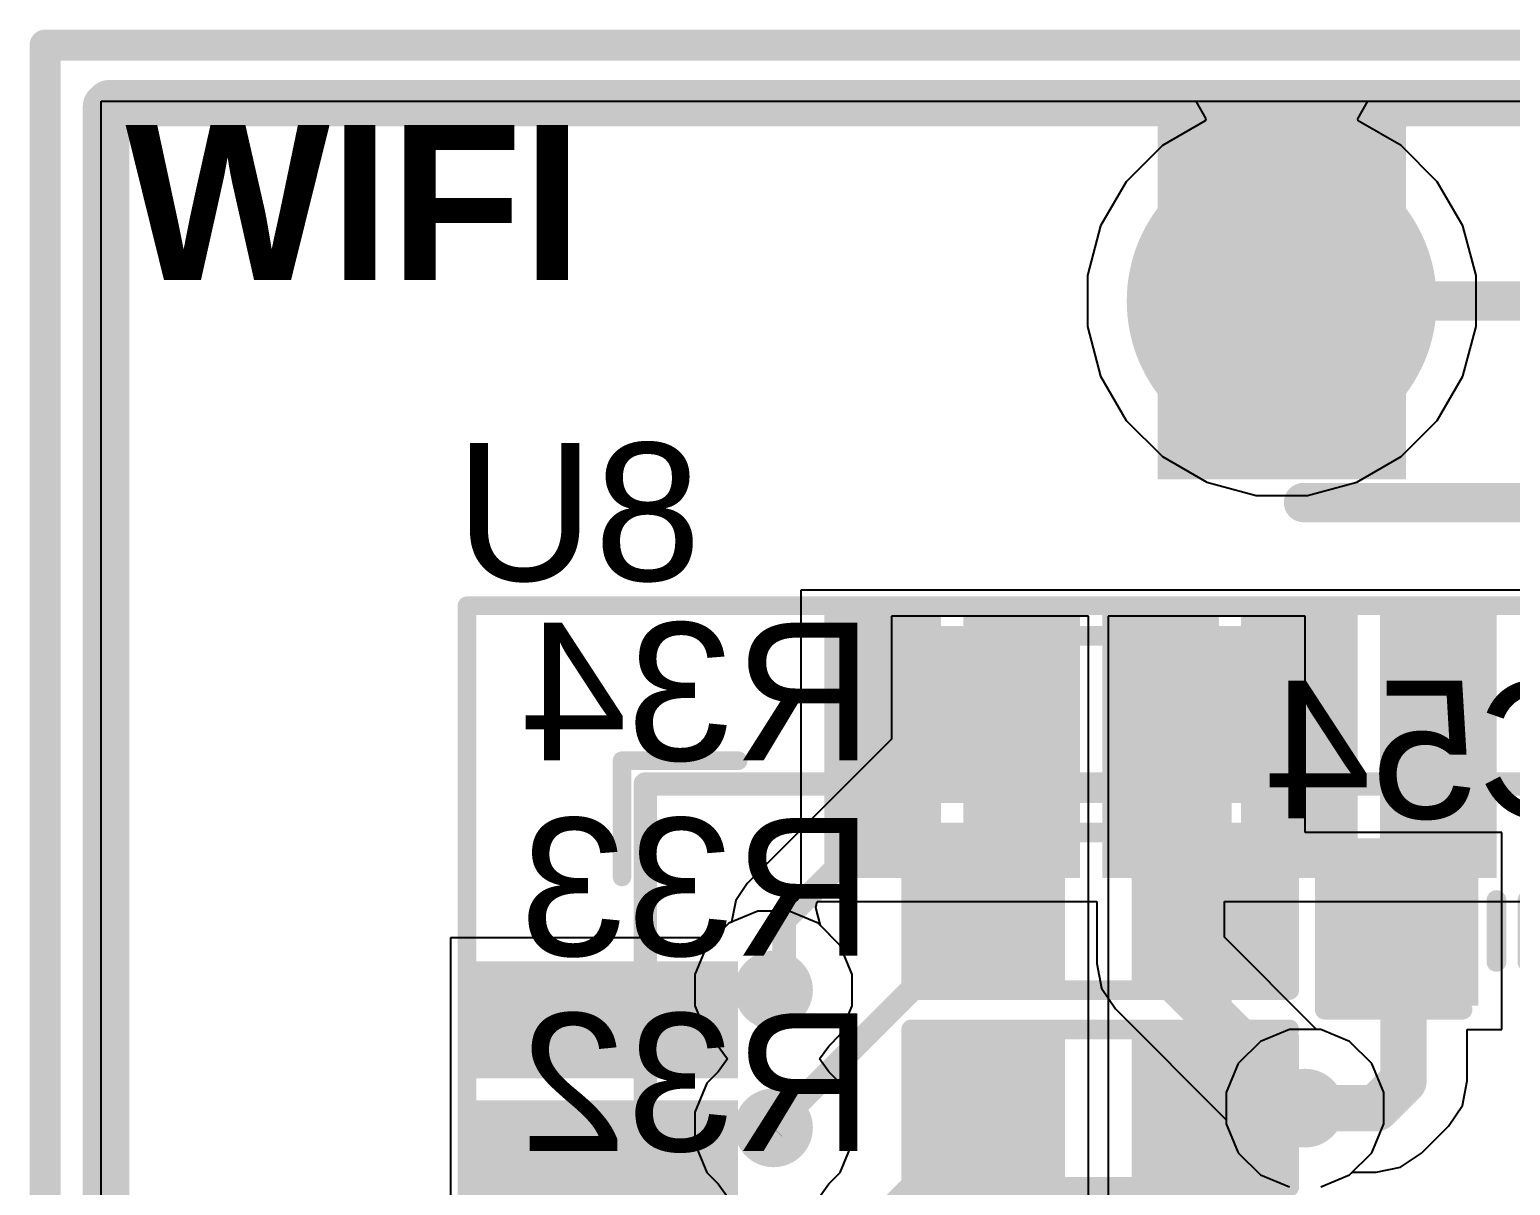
# Model space of a CAD drawing. Header units: inches. Extents: x -1 to 1.07, y -0.9 to 1.08.
# Drawn here: x -0.9989 to -0.6228, y 0.7854 to 1.0789 of the extents above; entities that cross this region are included whole.
import ezdxf

# ---------------------------------------------------------------- set-up
doc = ezdxf.new("R2010")
doc.units = ezdxf.units.IN
doc.header["$MEASUREMENT"] = 0
for name, color, linetype in [('BottomLayer', 5, 'Continuous'), ('BottomOverlay', 54, 'Continuous'), ('BottomPaste', 16, 'Continuous'), ('BottomSolder', 6, 'Continuous'), ('KeepOutLayer', 6, 'Continuous'), ('Mechanical15', 56, 'Continuous'), ('MidLayer1', 16, 'Continuous'), ('MidLayer2', 76, 'Continuous'), ('TopLayer', 1, 'Continuous'), ('TopOverlay', 2, 'Continuous'), ('TopPaste', 8, 'Continuous'), ('TopSolder', 216, 'Continuous'), ('ViaHoleLayer', 16, 'Continuous')]:
    doc.layers.add(name, color=color, linetype=linetype)
doc.styles.add('Arial', font='', dxfattribs={"height": 0.2})
doc.styles.add('Arial_Bold', font='', dxfattribs={"height": 0.2})
doc.styles.get('Arial').set_extended_font_data('Arial')
doc.styles.get('Arial_Bold').set_extended_font_data('Arial', bold=True)

# ---------------------------------------------------------------- blocks, each defined once
blk = doc.blocks.new('MOD_RTL8723BS_MODULE_25')
at = {"layer": 'TopLayer'}
for points in [[(0.2407, -0.18185), (0.18164, -0.18185), (0.18164, -0.16019), (0.2407, -0.16019)], [(0.2407, -0.21713), (0.18164, -0.21713), (0.18164, -0.19547), (0.2407, -0.19547)], [(-0.01105, -0.3054), (-0.01105, -0.24634), (0.0106, -0.24634), (0.0106, -0.3054)], [(0.02423, -0.3054), (0.02423, -0.24634), (0.04588, -0.24634), (0.04588, -0.3054)], [(0.05951, -0.3054), (0.05951, -0.24634), (0.08116, -0.24634), (0.08116, -0.3054)], [(0.09479, -0.3054), (0.09479, -0.24634), (0.11644, -0.24634), (0.11644, -0.3054)], [(0.13007, -0.3054), (0.13007, -0.24634), (0.15172, -0.24634), (0.15172, -0.3054)]]:
    blk.add_hatch(color=1, dxfattribs=at).paths.add_polyline_path(points)
at = {"layer": 'TopPaste'}
for points in [[(0.2407, -0.18185), (0.18164, -0.18185), (0.18164, -0.16019), (0.2407, -0.16019)], [(0.2407, -0.21713), (0.18164, -0.21713), (0.18164, -0.19547), (0.2407, -0.19547)], [(-0.01105, -0.3054), (-0.01105, -0.24634), (0.0106, -0.24634), (0.0106, -0.3054)], [(0.02423, -0.3054), (0.02423, -0.24634), (0.04588, -0.24634), (0.04588, -0.3054)], [(0.05951, -0.3054), (0.05951, -0.24634), (0.08116, -0.24634), (0.08116, -0.3054)], [(0.09479, -0.3054), (0.09479, -0.24634), (0.11644, -0.24634), (0.11644, -0.3054)], [(0.13007, -0.3054), (0.13007, -0.24634), (0.15172, -0.24634), (0.15172, -0.3054)]]:
    blk.add_hatch(color=8, dxfattribs=at).paths.add_polyline_path(points)
at = {"layer": 'TopSolder'}
for points in [[(0.2447, -0.18585), (0.17764, -0.18585), (0.17764, -0.15619), (0.2447, -0.15619)], [(0.2447, -0.22113), (0.17764, -0.22113), (0.17764, -0.19147), (0.2447, -0.19147)], [(-0.01505, -0.3094), (-0.01505, -0.24234), (0.0146, -0.24234), (0.0146, -0.3094)], [(0.02023, -0.3094), (0.02023, -0.24234), (0.04988, -0.24234), (0.04988, -0.3094)], [(0.05551, -0.3094), (0.05551, -0.24234), (0.08516, -0.24234), (0.08516, -0.3094)], [(0.09079, -0.3094), (0.09079, -0.24234), (0.12044, -0.24234), (0.12044, -0.3094)], [(0.12607, -0.3094), (0.12607, -0.24234), (0.15572, -0.24234), (0.15572, -0.3094)]]:
    blk.add_hatch(color=216, dxfattribs=at).paths.add_polyline_path(points)
at = {"layer": 'Mechanical15'}
for points in [[(0.20122, 0.20622, 0.00591, 0.00591, 0), (0.20122, -0.26622, 0.00591, 0.00591, 0)], [(0.20122, -0.26622, 0.00591, 0.00591, 0), (-0.23185, -0.26622, 0.00591, 0.00591, 0)]]:
    blk.add_lwpolyline(points, format="xyseb", dxfattribs=at)
blk.add_lwpolyline([(0.19974, -0.26622, 0.00296, 0.00296, 1), (0.2027, -0.26622, 0.00296, 0.00296, 1)], format="xyseb", close=True, dxfattribs=at)
blk.add_lwpolyline([(0.19974, -0.26622, 0.00296, 0.00296, 1), (0.2027, -0.26622, 0.00296, 0.00296, 1)], format="xyseb", close=True, dxfattribs=at)
at = {"layer": 'TopOverlay'}
for points in [[(0.24649, 0.2515, 0.00472, 0.00472, 0), (0.24649, -0.31149, 0.00472, 0.00472, 0)], [(0.20712, -0.27212, 0.00472, 0.00472, 0), (0.20712, -0.24259, 0.00472, 0.00472, 0)], [(0.20712, -0.27212, 0.00472, 0.00472, 0), (0.1776, -0.27212, 0.00472, 0.00472, 0)], [(0.24649, -0.31149, 0.00472, 0.00472, 0), (-0.3165, -0.31149, 0.00472, 0.00472, 0)]]:
    blk.add_lwpolyline(points, format="xyseb", dxfattribs=at)
for points in [[(0.20594, -0.24259, 0.00236, 0.00236, 1), (0.2083, -0.24259, 0.00236, 0.00236, 1)], [(0.17642, -0.27212, 0.00236, 0.00236, 1), (0.17878, -0.27212, 0.00236, 0.00236, 1)], [(0.20594, -0.27212, 0.00236, 0.00236, 1), (0.2083, -0.27212, 0.00236, 0.00236, 1)], [(0.20594, -0.27212, 0.00236, 0.00236, 1), (0.2083, -0.27212, 0.00236, 0.00236, 1)], [(0.24531, -0.31149, 0.00236, 0.00236, 1), (0.24767, -0.31149, 0.00236, 0.00236, 1)], [(0.24531, -0.31149, 0.00236, 0.00236, 1), (0.24767, -0.31149, 0.00236, 0.00236, 1)]]:
    blk.add_lwpolyline(points, format="xyseb", close=True, dxfattribs=at)
blk = doc.blocks.new('R0603_S_B_32')
at = {"layer": 'BottomLayer'}
for points in [[(-0.015, 0.015), (0.015, 0.015), (0.015, -0.015), (-0.015, -0.015)], [(0.04, 0.015), (0.07, 0.015), (0.07, -0.015), (0.04, -0.015)]]:
    blk.add_hatch(color=5, dxfattribs=at).paths.add_polyline_path(points)
at = {"layer": 'BottomPaste'}
for points in [[(-0.015, 0.015), (0.015, 0.015), (0.015, -0.015), (-0.015, -0.015)], [(0.04, 0.015), (0.07, 0.015), (0.07, -0.015), (0.04, -0.015)]]:
    blk.add_hatch(color=16, dxfattribs=at).paths.add_polyline_path(points)
at = {"layer": 'BottomSolder'}
for points in [[(-0.019, 0.019), (0.019, 0.019), (0.019, -0.019), (-0.019, -0.019)], [(0.036, 0.019), (0.074, 0.019), (0.074, -0.019), (0.036, -0.019)]]:
    blk.add_hatch(color=6, dxfattribs=at).paths.add_polyline_path(points)
at = {"layer": 'BottomOverlay'}
for points in [[(0.075, 0.02, 0.005, 0.005, 0), (-0.021, 0.02, 0.005, 0.005, 0)], [(-0.021, 0.02, 0.005, 0.005, 0), (-0.021, 0.009, 0.005, 0.005, 0)], [(0.075, 0.02, 0.005, 0.005, 0), (0.075, 0.01, 0.005, 0.005, 0)], [(-0.021, 0.009, 0.005, 0.005, 0), (-0.021, -0.018, 0.005, 0.005, 0)], [(0.075, 0.01, 0.005, 0.005, 0), (0.075, -0.02, 0.005, 0.005, 0)], [(0.075, -0.02, 0.005, 0.005, 0), (-0.021, -0.02, 0.005, 0.005, 0)]]:
    blk.add_lwpolyline(points, format="xyseb", dxfattribs=at)
for points in [[(-0.02225, 0.02, 0.0025, 0.0025, 1), (-0.01975, 0.02, 0.0025, 0.0025, 1)], [(-0.02225, 0.02, 0.0025, 0.0025, 1), (-0.01975, 0.02, 0.0025, 0.0025, 1)], [(0.07375, 0.02, 0.0025, 0.0025, 1), (0.07625, 0.02, 0.0025, 0.0025, 1)], [(0.07375, 0.02, 0.0025, 0.0025, 1), (0.07625, 0.02, 0.0025, 0.0025, 1)], [(-0.02225, 0.009, 0.0025, 0.0025, 1), (-0.01975, 0.009, 0.0025, 0.0025, 1)], [(-0.02225, 0.009, 0.0025, 0.0025, 1), (-0.01975, 0.009, 0.0025, 0.0025, 1)], [(0.07375, 0.01, 0.0025, 0.0025, 1), (0.07625, 0.01, 0.0025, 0.0025, 1)], [(0.07375, 0.01, 0.0025, 0.0025, 1), (0.07625, 0.01, 0.0025, 0.0025, 1)], [(-0.02225, -0.018, 0.0025, 0.0025, 1), (-0.01975, -0.018, 0.0025, 0.0025, 1)], [(-0.02225, -0.02, 0.0025, 0.0025, 1), (-0.01975, -0.02, 0.0025, 0.0025, 1)], [(0.07375, -0.02, 0.0025, 0.0025, 1), (0.07625, -0.02, 0.0025, 0.0025, 1)], [(0.07375, -0.02, 0.0025, 0.0025, 1), (0.07625, -0.02, 0.0025, 0.0025, 1)]]:
    blk.add_lwpolyline(points, format="xyseb", close=True, dxfattribs=at)
blk = doc.blocks.new('R0603_S_B_33')
at = {"layer": 'BottomLayer'}
for points in [[(-0.015, 0.015), (0.015, 0.015), (0.015, -0.015), (-0.015, -0.015)], [(0.04, 0.015), (0.07, 0.015), (0.07, -0.015), (0.04, -0.015)]]:
    blk.add_hatch(color=5, dxfattribs=at).paths.add_polyline_path(points)
at = {"layer": 'BottomPaste'}
for points in [[(-0.015, 0.015), (0.015, 0.015), (0.015, -0.015), (-0.015, -0.015)], [(0.04, 0.015), (0.07, 0.015), (0.07, -0.015), (0.04, -0.015)]]:
    blk.add_hatch(color=16, dxfattribs=at).paths.add_polyline_path(points)
at = {"layer": 'BottomSolder'}
for points in [[(-0.019, 0.019), (0.019, 0.019), (0.019, -0.019), (-0.019, -0.019)], [(0.036, 0.019), (0.074, 0.019), (0.074, -0.019), (0.036, -0.019)]]:
    blk.add_hatch(color=6, dxfattribs=at).paths.add_polyline_path(points)
at = {"layer": 'BottomOverlay'}
for points in [[(0.075, 0.02, 0.005, 0.005, 0), (-0.021, 0.02, 0.005, 0.005, 0)], [(-0.021, 0.02, 0.005, 0.005, 0), (-0.021, 0.009, 0.005, 0.005, 0)], [(0.075, 0.02, 0.005, 0.005, 0), (0.075, 0.01, 0.005, 0.005, 0)], [(-0.021, 0.009, 0.005, 0.005, 0), (-0.021, -0.018, 0.005, 0.005, 0)], [(0.075, 0.01, 0.005, 0.005, 0), (0.075, -0.02, 0.005, 0.005, 0)], [(0.075, -0.02, 0.005, 0.005, 0), (-0.021, -0.02, 0.005, 0.005, 0)]]:
    blk.add_lwpolyline(points, format="xyseb", dxfattribs=at)
for points in [[(-0.02225, 0.02, 0.0025, 0.0025, 1), (-0.01975, 0.02, 0.0025, 0.0025, 1)], [(-0.02225, 0.02, 0.0025, 0.0025, 1), (-0.01975, 0.02, 0.0025, 0.0025, 1)], [(0.07375, 0.02, 0.0025, 0.0025, 1), (0.07625, 0.02, 0.0025, 0.0025, 1)], [(0.07375, 0.02, 0.0025, 0.0025, 1), (0.07625, 0.02, 0.0025, 0.0025, 1)], [(-0.02225, 0.009, 0.0025, 0.0025, 1), (-0.01975, 0.009, 0.0025, 0.0025, 1)], [(-0.02225, 0.009, 0.0025, 0.0025, 1), (-0.01975, 0.009, 0.0025, 0.0025, 1)], [(0.07375, 0.01, 0.0025, 0.0025, 1), (0.07625, 0.01, 0.0025, 0.0025, 1)], [(0.07375, 0.01, 0.0025, 0.0025, 1), (0.07625, 0.01, 0.0025, 0.0025, 1)], [(-0.02225, -0.018, 0.0025, 0.0025, 1), (-0.01975, -0.018, 0.0025, 0.0025, 1)], [(-0.02225, -0.02, 0.0025, 0.0025, 1), (-0.01975, -0.02, 0.0025, 0.0025, 1)], [(0.07375, -0.02, 0.0025, 0.0025, 1), (0.07625, -0.02, 0.0025, 0.0025, 1)], [(0.07375, -0.02, 0.0025, 0.0025, 1), (0.07625, -0.02, 0.0025, 0.0025, 1)]]:
    blk.add_lwpolyline(points, format="xyseb", close=True, dxfattribs=at)
blk = doc.blocks.new('R0603_S_B_34')
at = {"layer": 'BottomLayer'}
for points in [[(-0.015, 0.015), (0.015, 0.015), (0.015, -0.015), (-0.015, -0.015)], [(0.04, 0.015), (0.07, 0.015), (0.07, -0.015), (0.04, -0.015)]]:
    blk.add_hatch(color=5, dxfattribs=at).paths.add_polyline_path(points)
at = {"layer": 'BottomPaste'}
for points in [[(-0.015, 0.015), (0.015, 0.015), (0.015, -0.015), (-0.015, -0.015)], [(0.04, 0.015), (0.07, 0.015), (0.07, -0.015), (0.04, -0.015)]]:
    blk.add_hatch(color=16, dxfattribs=at).paths.add_polyline_path(points)
at = {"layer": 'BottomSolder'}
for points in [[(-0.019, 0.019), (0.019, 0.019), (0.019, -0.019), (-0.019, -0.019)], [(0.036, 0.019), (0.074, 0.019), (0.074, -0.019), (0.036, -0.019)]]:
    blk.add_hatch(color=6, dxfattribs=at).paths.add_polyline_path(points)
at = {"layer": 'BottomOverlay'}
for points in [[(-0.021, 0.009, 0.005, 0.005, 0), (-0.021, 0.02, 0.005, 0.005, 0)], [(0.075, 0.02, 0.005, 0.005, 0), (-0.021, 0.02, 0.005, 0.005, 0)], [(0.075, 0.02, 0.005, 0.005, 0), (0.075, 0.01, 0.005, 0.005, 0)], [(-0.021, 0.009, 0.005, 0.005, 0), (-0.021, -0.018, 0.005, 0.005, 0)], [(0.075, 0.01, 0.005, 0.005, 0), (0.075, -0.02, 0.005, 0.005, 0)], [(0.075, -0.02, 0.005, 0.005, 0), (-0.021, -0.02, 0.005, 0.005, 0)]]:
    blk.add_lwpolyline(points, format="xyseb", dxfattribs=at)
for points in [[(-0.02225, 0.02, 0.0025, 0.0025, 1), (-0.01975, 0.02, 0.0025, 0.0025, 1)], [(-0.02225, 0.02, 0.0025, 0.0025, 1), (-0.01975, 0.02, 0.0025, 0.0025, 1)], [(0.07375, 0.02, 0.0025, 0.0025, 1), (0.07625, 0.02, 0.0025, 0.0025, 1)], [(0.07375, 0.02, 0.0025, 0.0025, 1), (0.07625, 0.02, 0.0025, 0.0025, 1)], [(-0.02225, 0.009, 0.0025, 0.0025, 1), (-0.01975, 0.009, 0.0025, 0.0025, 1)], [(-0.02225, 0.009, 0.0025, 0.0025, 1), (-0.01975, 0.009, 0.0025, 0.0025, 1)], [(0.07375, 0.01, 0.0025, 0.0025, 1), (0.07625, 0.01, 0.0025, 0.0025, 1)], [(0.07375, 0.01, 0.0025, 0.0025, 1), (0.07625, 0.01, 0.0025, 0.0025, 1)], [(-0.02225, -0.018, 0.0025, 0.0025, 1), (-0.01975, -0.018, 0.0025, 0.0025, 1)], [(-0.02225, -0.02, 0.0025, 0.0025, 1), (-0.01975, -0.02, 0.0025, 0.0025, 1)], [(0.07375, -0.02, 0.0025, 0.0025, 1), (0.07625, -0.02, 0.0025, 0.0025, 1)], [(0.07375, -0.02, 0.0025, 0.0025, 1), (0.07625, -0.02, 0.0025, 0.0025, 1)]]:
    blk.add_lwpolyline(points, format="xyseb", close=True, dxfattribs=at)
blk = doc.blocks.new('ANT2051_71')
at = {"layer": 'TopLayer'}
for points in [[(-0.13543, 0.04331), (-0.07638, 0.04331), (-0.07638, -0.04331), (-0.13543, -0.04331)], [(0.07638, 0.04331), (0.13543, 0.04331), (0.13543, -0.04331), (0.07638, -0.04331)]]:
    blk.add_hatch(color=1, dxfattribs=at).paths.add_polyline_path(points)
at = {"layer": 'TopPaste'}
for points in [[(-0.13543, 0.04331), (-0.07638, 0.04331), (-0.07638, -0.04331), (-0.13543, -0.04331)], [(0.07638, 0.04331), (0.13543, 0.04331), (0.13543, -0.04331), (0.07638, -0.04331)]]:
    blk.add_hatch(color=8, dxfattribs=at).paths.add_polyline_path(points)
at = {"layer": 'TopSolder'}
for points in [[(-0.13743, 0.04531), (-0.07438, 0.04531), (-0.07438, -0.04531), (-0.13743, -0.04531)], [(0.07438, 0.04531), (0.13743, 0.04531), (0.13743, -0.04531), (0.07438, -0.04531)]]:
    blk.add_hatch(color=216, dxfattribs=at).paths.add_polyline_path(points)
at = {"layer": 'Mechanical15'}
for points in [[(-0.04819, 0, 0.02362, 0.02362, 1), (-0.07181, 0, 0.02362, 0.02362, 1)], [(-0.07772, 0, 0.01181, 0.01181, 1), (-0.0659, 0, 0.01181, 0.01181, 1)], [(-0.0541, 0, 0.01181, 0.01181, 1), (-0.04228, 0, 0.01181, 0.01181, 1)]]:
    blk.add_lwpolyline(points, format="xyseb", close=True, dxfattribs=at)
at = {"layer": 'TopOverlay'}
for points in [[(0.10038, 0.05118, 0.01, 0.01, 0), (-0.1004, 0.05118, 0.01, 0.01, 0)], [(-0.03001, 0.03, 0.01, 0.01, 0), (-0.03001, -0.03, 0.01, 0.01, 0)], [(-0.00001, 0, 0.01, 0.01, 0), (-0.03001, 0.03, 0.01, 0.01, 0)], [(0.06999, 0, 0.01, 0.01, 0), (-0.03001, 0, 0.01, 0.01, 0)], [(-0.00001, 0, 0.01, 0.01, 0), (-0.03001, -0.03, 0.01, 0.01, 0)], [(0.09998, -0.05118, 0.01, 0.01, 0), (-0.1008, -0.05118, 0.01, 0.01, 0)]]:
    blk.add_lwpolyline(points, format="xyseb", dxfattribs=at)
for points in [[(-0.1029, 0.05118, 0.005, 0.005, 1), (-0.0979, 0.05118, 0.005, 0.005, 1)], [(0.09788, 0.05118, 0.005, 0.005, 1), (0.10288, 0.05118, 0.005, 0.005, 1)], [(-0.03251, 0.03, 0.005, 0.005, 1), (-0.02751, 0.03, 0.005, 0.005, 1)], [(-0.03251, 0.03, 0.005, 0.005, 1), (-0.02751, 0.03, 0.005, 0.005, 1)], [(-0.05001, 0, 0.01, 0.01, 1), (-0.07001, 0, 0.01, 0.01, 1)], [(-0.07251, 0, 0.005, 0.005, 1), (-0.06751, 0, 0.005, 0.005, 1)], [(-0.05251, 0, 0.005, 0.005, 1), (-0.04751, 0, 0.005, 0.005, 1)], [(-0.03251, 0, 0.005, 0.005, 1), (-0.02751, 0, 0.005, 0.005, 1)], [(-0.00251, 0, 0.005, 0.005, 1), (0.00249, 0, 0.005, 0.005, 1)], [(-0.00251, 0, 0.005, 0.005, 1), (0.00249, 0, 0.005, 0.005, 1)], [(0.06749, 0, 0.005, 0.005, 1), (0.07249, 0, 0.005, 0.005, 1)], [(-0.03251, -0.03, 0.005, 0.005, 1), (-0.02751, -0.03, 0.005, 0.005, 1)], [(-0.03251, -0.03, 0.005, 0.005, 1), (-0.02751, -0.03, 0.005, 0.005, 1)], [(-0.1033, -0.05118, 0.005, 0.005, 1), (-0.0983, -0.05118, 0.005, 0.005, 1)], [(0.09748, -0.05118, 0.005, 0.005, 1), (0.10248, -0.05118, 0.005, 0.005, 1)]]:
    blk.add_lwpolyline(points, format="xyseb", close=True, dxfattribs=at)
blk = doc.blocks.new('C0603_S_B_75')
at = {"layer": 'BottomLayer'}
for points in [[(-0.015, 0.015), (0.015, 0.015), (0.015, -0.015), (-0.015, -0.015)], [(0.04, 0.015), (0.07, 0.015), (0.07, -0.015), (0.04, -0.015)]]:
    blk.add_hatch(color=5, dxfattribs=at).paths.add_polyline_path(points)
at = {"layer": 'BottomPaste'}
for points in [[(-0.015, 0.015), (0.015, 0.015), (0.015, -0.015), (-0.015, -0.015)], [(0.04, 0.015), (0.07, 0.015), (0.07, -0.015), (0.04, -0.015)]]:
    blk.add_hatch(color=16, dxfattribs=at).paths.add_polyline_path(points)
at = {"layer": 'BottomSolder'}
for points in [[(-0.019, 0.019), (0.019, 0.019), (0.019, -0.019), (-0.019, -0.019)], [(0.036, 0.019), (0.074, 0.019), (0.074, -0.019), (0.036, -0.019)]]:
    blk.add_hatch(color=6, dxfattribs=at).paths.add_polyline_path(points)
at = {"layer": 'BottomOverlay'}
for points in [[(-0.02, 0.021, 0.005, 0.005, 0), (0.014, 0.021, 0.005, 0.005, 0)], [(-0.02, 0.01, 0.005, 0.005, 0), (-0.02, 0.021, 0.005, 0.005, 0)], [(0.041, 0.021, 0.005, 0.005, 0), (0.076, 0.021, 0.005, 0.005, 0)], [(0.076, 0.011, 0.005, 0.005, 0), (0.076, 0.021, 0.005, 0.005, 0)], [(-0.02, -0.02, 0.005, 0.005, 0), (-0.02, 0.01, 0.005, 0.005, 0)], [(0.076, 0.011, 0.005, 0.005, 0), (0.076, -0.02, 0.005, 0.005, 0)], [(0.02362, -0.00787, 0.005, 0.005, 0), (0.02362, 0.00787, 0.005, 0.005, 0)], [(0.0315, 0.00787, 0.005, 0.005, 0), (0.0315, -0.00787, 0.005, 0.005, 0)], [(-0.02, -0.02, 0.005, 0.005, 0), (0.015, -0.02, 0.005, 0.005, 0)], [(0.04, -0.02, 0.005, 0.005, 0), (0.076, -0.02, 0.005, 0.005, 0)]]:
    blk.add_lwpolyline(points, format="xyseb", dxfattribs=at)
for points in [[(-0.02125, 0.021, 0.0025, 0.0025, 1), (-0.01875, 0.021, 0.0025, 0.0025, 1)], [(-0.02125, 0.021, 0.0025, 0.0025, 1), (-0.01875, 0.021, 0.0025, 0.0025, 1)], [(0.01275, 0.021, 0.0025, 0.0025, 1), (0.01525, 0.021, 0.0025, 0.0025, 1)], [(0.03975, 0.021, 0.0025, 0.0025, 1), (0.04225, 0.021, 0.0025, 0.0025, 1)], [(0.07475, 0.021, 0.0025, 0.0025, 1), (0.07725, 0.021, 0.0025, 0.0025, 1)], [(0.07475, 0.021, 0.0025, 0.0025, 1), (0.07725, 0.021, 0.0025, 0.0025, 1)], [(-0.02125, 0.01, 0.0025, 0.0025, 1), (-0.01875, 0.01, 0.0025, 0.0025, 1)], [(-0.02125, 0.01, 0.0025, 0.0025, 1), (-0.01875, 0.01, 0.0025, 0.0025, 1)], [(0.07475, 0.011, 0.0025, 0.0025, 1), (0.07725, 0.011, 0.0025, 0.0025, 1)], [(0.07475, 0.011, 0.0025, 0.0025, 1), (0.07725, 0.011, 0.0025, 0.0025, 1)], [(0.02237, 0.00787, 0.0025, 0.0025, 1), (0.02487, 0.00787, 0.0025, 0.0025, 1)], [(0.03025, 0.00787, 0.0025, 0.0025, 1), (0.03275, 0.00787, 0.0025, 0.0025, 1)], [(0.02237, -0.00787, 0.0025, 0.0025, 1), (0.02487, -0.00787, 0.0025, 0.0025, 1)], [(0.03025, -0.00787, 0.0025, 0.0025, 1), (0.03275, -0.00787, 0.0025, 0.0025, 1)], [(-0.02125, -0.02, 0.0025, 0.0025, 1), (-0.01875, -0.02, 0.0025, 0.0025, 1)], [(-0.02125, -0.02, 0.0025, 0.0025, 1), (-0.01875, -0.02, 0.0025, 0.0025, 1)], [(0.01375, -0.02, 0.0025, 0.0025, 1), (0.01625, -0.02, 0.0025, 0.0025, 1)], [(0.03875, -0.02, 0.0025, 0.0025, 1), (0.04125, -0.02, 0.0025, 0.0025, 1)], [(0.07475, -0.02, 0.0025, 0.0025, 1), (0.07725, -0.02, 0.0025, 0.0025, 1)], [(0.07475, -0.02, 0.0025, 0.0025, 1), (0.07725, -0.02, 0.0025, 0.0025, 1)]]:
    blk.add_lwpolyline(points, format="xyseb", close=True, dxfattribs=at)

msp = doc.modelspace()

# ---------------------------------------------------------------- hatches: boundary and pattern name
at = {"layer": 'BottomLayer'}
h = msp.add_hatch(color=5, dxfattribs=at)
edge = h.paths.add_edge_path()
edge.add_arc((-0.68091, 1.01), 0.03937, 0, 360)
h = msp.add_hatch(color=5, dxfattribs=at)
edge = h.paths.add_edge_path()
edge.add_arc((-0.81, 0.835), 0.01, 0, 360)
h = msp.add_hatch(color=5, dxfattribs=at)
edge = h.paths.add_edge_path()
edge.add_arc((-0.675, 0.805), 0.01, 0, 360)
h = msp.add_hatch(color=5, dxfattribs=at)
edge = h.paths.add_edge_path()
edge.add_arc((-0.81, 0.8), 0.01, 0, 360)
at = {"layer": 'MidLayer1'}
h = msp.add_hatch(color=16, dxfattribs=at)
edge = h.paths.add_edge_path()
edge.add_arc((-0.68091, 1.01), 0.03937, 0, 360)
h = msp.add_hatch(color=16, dxfattribs=at)
edge = h.paths.add_edge_path()
edge.add_arc((-0.81, 0.835), 0.01, 0, 360)
h = msp.add_hatch(color=16, dxfattribs=at)
edge = h.paths.add_edge_path()
edge.add_arc((-0.675, 0.805), 0.01, 0, 360)
h = msp.add_hatch(color=16, dxfattribs=at)
edge = h.paths.add_edge_path()
edge.add_arc((-0.81, 0.8), 0.01, 0, 360)
at = {"layer": 'MidLayer2'}
h = msp.add_hatch(color=76, dxfattribs=at)
edge = h.paths.add_edge_path()
edge.add_arc((-0.68091, 1.01), 0.03937, 0, 360)
h = msp.add_hatch(color=76, dxfattribs=at)
edge = h.paths.add_edge_path()
edge.add_arc((-0.81, 0.835), 0.01, 0, 360)
h = msp.add_hatch(color=76, dxfattribs=at)
edge = h.paths.add_edge_path()
edge.add_arc((-0.675, 0.805), 0.01, 0, 360)
h = msp.add_hatch(color=76, dxfattribs=at)
edge = h.paths.add_edge_path()
edge.add_arc((-0.81, 0.8), 0.01, 0, 360)
at = {"layer": 'TopLayer'}
h = msp.add_hatch(color=1, dxfattribs=at)
edge = h.paths.add_edge_path()
edge.add_arc((-0.68091, 1.01), 0.03937, 0, 360)
h = msp.add_hatch(color=1, dxfattribs=at)
edge = h.paths.add_edge_path()
edge.add_arc((-0.81, 0.835), 0.01, 0, 360)
h = msp.add_hatch(color=1, dxfattribs=at)
edge = h.paths.add_edge_path()
edge.add_arc((-0.675, 0.805), 0.01, 0, 360)
h = msp.add_hatch(color=1, dxfattribs=at)
edge = h.paths.add_edge_path()
edge.add_arc((-0.81, 0.8), 0.01, 0, 360)
at = {"layer": 'ViaHoleLayer'}
h = msp.add_hatch(color=16, dxfattribs=at)
edge = h.paths.add_edge_path()
edge.add_arc((-0.68091, 1.01), 0.01969, 0, 360)
h = msp.add_hatch(color=16, dxfattribs=at)
edge = h.paths.add_edge_path()
edge.add_arc((-0.81, 0.835), 0.005, 0, 360)
h = msp.add_hatch(color=16, dxfattribs=at)
edge = h.paths.add_edge_path()
edge.add_arc((-0.675, 0.805), 0.005, 0, 360)
h = msp.add_hatch(color=16, dxfattribs=at)
edge = h.paths.add_edge_path()
edge.add_arc((-0.81, 0.8), 0.005, 0, 360)

# ---------------------------------------------------------------- linework, layer by layer
at = {"layer": 'BottomLayer'}
for p, q in [((-0.98079, -0.88079), (-0.98079, 1.06079)), ((-0.98079, 1.06079), (-0.57286, 1.06079)), ((-0.73, 0.93), (-0.78, 0.93)), ((-0.78, 0.93), (-0.78, 0.89875)), ((-0.73, 0.88), (-0.73, 0.93)), ((-0.675, 0.93), (-0.725, 0.93)), ((-0.725, 0.93), (-0.725, 0.88)), ((-0.675, 0.88), (-0.675, 0.93)), ((-0.78, 0.89875), (-0.81669, 0.86205)), ((-0.73, 0.835), (-0.73, 0.88)), ((-0.725, 0.88), (-0.725, 0.83)), ((-0.675, 0.875), (-0.675, 0.88)), ((-0.625, 0.875), (-0.675, 0.875)), ((-0.625, 0.825), (-0.625, 0.875)), ((-0.81669, 0.86205), (-0.81957, 0.85775)), ((-0.81957, 0.85775), (-0.82058, 0.85268)), ((-0.82133, 0.85196), (-0.82696, 0.84633)), ((-0.82058, 0.85227), (-0.82133, 0.85196)), ((-0.82058, 0.85268), (-0.82058, 0.85227)), ((-0.82696, 0.84633), (-0.83, 0.83898)), ((-0.83, 0.83898), (-0.83, 0.83102)), ((-0.73, 0.83), (-0.73, 0.835)), ((-0.83, 0.83102), (-0.82696, 0.82367)), ((-0.73, 0.78), (-0.73, 0.83)), ((-0.73, 0.83), (-0.73, 0.83)), ((-0.725, 0.83), (-0.725, 0.78)), ((-0.82696, 0.82367), (-0.82405, 0.82077)), ((-0.63378, 0.81192), (-0.63378, 0.825)), ((-0.63378, 0.825), (-0.625, 0.825)), ((-0.82405, 0.82077), (-0.82172, 0.8175)), ((-0.82172, 0.8175), (-0.82405, 0.81423)), ((-0.82405, 0.81423), (-0.82696, 0.81133)), ((-0.82696, 0.81133), (-0.83, 0.80398)), ((-0.63502, 0.80571), (-0.63378, 0.81192)), ((-0.63853, 0.80045), (-0.63502, 0.80571)), ((-0.83, 0.80398), (-0.83, 0.79602)), ((-0.64545, 0.79353), (-0.63853, 0.80045)), ((-0.83, 0.79602), (-0.82696, 0.78867)), ((-0.65692, 0.78878), (-0.65071, 0.79002)), ((-0.65071, 0.79002), (-0.64545, 0.79353)), ((-0.82696, 0.78867), (-0.82405, 0.78577)), ((-0.67102, 0.785), (-0.66367, 0.78804)), ((-0.66367, 0.78804), (-0.66293, 0.78878)), ((-0.66293, 0.78878), (-0.65692, 0.78878)), ((-0.82405, 0.78577), (-0.82172, 0.7825))]:
    msp.add_line(p, q, dxfattribs=at)
for points in [[(-0.7, 0.905, 0.01181, 0.01181, 0), (-0.6995, 0.9045, 0.01181, 0.01181, 0)], [(-0.6995, 0.805, 0.01181, 0.01181, 0), (-0.6995, 0.9045, 0.01181, 0.01181, 0)], [(-0.80732, 0.85268, 0.006, 0.006, 0), (-0.755, 0.905, 0.006, 0.006, 0)], [(-0.81, 0.8, 0.006, 0.006, 0), (-0.755, 0.855, 0.006, 0.006, 0)], [(-0.80732, 0.83768, 0.006, 0.006, 0), (-0.80732, 0.85268, 0.006, 0.006, 0)], [(-0.65, 0.81192, 0.01181, 0.01181, 0), (-0.65, 0.85, 0.01181, 0.01181, 0)], [(-0.81, 0.835, 0.006, 0.006, 0), (-0.80732, 0.83768, 0.006, 0.006, 0)], [(-0.65692, 0.805, 0.01181, 0.01181, 0), (-0.65, 0.81192, 0.01181, 0.01181, 0)], [(-0.7, 0.805, 0.01181, 0.01181, 0), (-0.6995, 0.805, 0.01181, 0.01181, 0)], [(-0.6995, 0.5555, 0.01181, 0.01181, 0), (-0.6995, 0.805, 0.01181, 0.01181, 0)], [(-0.6995, 0.805, 0.01181, 0.01181, 0), (-0.65692, 0.805, 0.01181, 0.01181, 0)], [(-0.79232, 0.76768, 0.006, 0.006, 0), (-0.755, 0.805, 0.006, 0.006, 0)], [(-0.81, 0.8, 0.006, 0.006, 0), (-0.81, 0.8, 0.006, 0.006, 0)]]:
    msp.add_lwpolyline(points, format="xyseb", dxfattribs=at)
for points in [[(-0.70295, 0.905, 0.00591, 0.00591, 1), (-0.69705, 0.905, 0.00591, 0.00591, 1)], [(-0.70245, 0.9045, 0.00591, 0.00591, 1), (-0.69655, 0.9045, 0.00591, 0.00591, 1)], [(-0.70245, 0.9045, 0.00591, 0.00591, 1), (-0.69655, 0.9045, 0.00591, 0.00591, 1)], [(-0.7565, 0.905, 0.003, 0.003, 1), (-0.7535, 0.905, 0.003, 0.003, 1)], [(-0.7565, 0.855, 0.003, 0.003, 1), (-0.7535, 0.855, 0.003, 0.003, 1)], [(-0.80882, 0.85268, 0.003, 0.003, 1), (-0.80582, 0.85268, 0.003, 0.003, 1)], [(-0.80882, 0.85268, 0.003, 0.003, 1), (-0.80582, 0.85268, 0.003, 0.003, 1)], [(-0.65295, 0.85, 0.00591, 0.00591, 1), (-0.64705, 0.85, 0.00591, 0.00591, 1)], [(-0.80882, 0.83768, 0.003, 0.003, 1), (-0.80582, 0.83768, 0.003, 0.003, 1)], [(-0.80882, 0.83768, 0.003, 0.003, 1), (-0.80582, 0.83768, 0.003, 0.003, 1)], [(-0.8115, 0.835, 0.003, 0.003, 1), (-0.8085, 0.835, 0.003, 0.003, 1)], [(-0.65295, 0.81192, 0.00591, 0.00591, 1), (-0.64705, 0.81192, 0.00591, 0.00591, 1)], [(-0.65295, 0.81192, 0.00591, 0.00591, 1), (-0.64705, 0.81192, 0.00591, 0.00591, 1)], [(-0.70295, 0.805, 0.00591, 0.00591, 1), (-0.69705, 0.805, 0.00591, 0.00591, 1)], [(-0.70245, 0.805, 0.00591, 0.00591, 1), (-0.69655, 0.805, 0.00591, 0.00591, 1)], [(-0.70245, 0.805, 0.00591, 0.00591, 1), (-0.69655, 0.805, 0.00591, 0.00591, 1)], [(-0.70245, 0.805, 0.00591, 0.00591, 1), (-0.69655, 0.805, 0.00591, 0.00591, 1)], [(-0.70245, 0.805, 0.00591, 0.00591, 1), (-0.69655, 0.805, 0.00591, 0.00591, 1)], [(-0.65987, 0.805, 0.00591, 0.00591, 1), (-0.65397, 0.805, 0.00591, 0.00591, 1)], [(-0.65987, 0.805, 0.00591, 0.00591, 1), (-0.65397, 0.805, 0.00591, 0.00591, 1)], [(-0.7565, 0.805, 0.003, 0.003, 1), (-0.7535, 0.805, 0.003, 0.003, 1)], [(-0.8115, 0.8, 0.003, 0.003, 1), (-0.8085, 0.8, 0.003, 0.003, 1)], [(-0.8115, 0.8, 0.003, 0.003, 1), (-0.8085, 0.8, 0.003, 0.003, 1)], [(-0.8115, 0.8, 0.003, 0.003, 1), (-0.8085, 0.8, 0.003, 0.003, 1)]]:
    msp.add_lwpolyline(points, format="xyseb", close=True, dxfattribs=at)
at = {"layer": 'KeepOutLayer'}
for points in [[(-0.995, 1.075, 0.00787, 0.00787, 0), (0.97, 1.075, 0.00787, 0.00787, 0)], [(-0.995, -0.895, 0.00787, 0.00787, 0), (-0.995, 1.075, 0.00787, 0.00787, 0)]]:
    msp.add_lwpolyline(points, format="xyseb", dxfattribs=at)
msp.add_lwpolyline([(-0.99697, 1.075, 0.00394, 0.00394, 1), (-0.99303, 1.075, 0.00394, 0.00394, 1)], format="xyseb", close=True, dxfattribs=at)
msp.add_lwpolyline([(-0.99697, 1.075, 0.00394, 0.00394, 1), (-0.99303, 1.075, 0.00394, 0.00394, 1)], format="xyseb", close=True, dxfattribs=at)
at = {"layer": 'MidLayer1'}
for p, q in [((-0.98079, -0.88079), (-0.98079, 1.06079)), ((-0.98079, 1.06079), (0.10012, 1.06079)), ((-0.81398, 0.855), (-0.82133, 0.85196)), ((-0.80602, 0.855), (-0.81398, 0.855)), ((-0.79867, 0.85196), (-0.80602, 0.855)), ((-0.82133, 0.85196), (-0.82696, 0.84633)), ((-0.79304, 0.84633), (-0.79867, 0.85196)), ((-0.82696, 0.84633), (-0.83, 0.83898)), ((-0.79, 0.83898), (-0.79304, 0.84633)), ((-0.83, 0.83898), (-0.83, 0.83102)), ((-0.79, 0.83102), (-0.79, 0.83898)), ((-0.83, 0.83102), (-0.82696, 0.82367)), ((-0.79304, 0.82367), (-0.79, 0.83102)), ((-0.82696, 0.82367), (-0.82405, 0.82077)), ((-0.79595, 0.82077), (-0.79304, 0.82367)), ((-0.67898, 0.825), (-0.68633, 0.82196)), ((-0.67102, 0.825), (-0.67898, 0.825)), ((-0.66367, 0.82196), (-0.67102, 0.825)), ((-0.82405, 0.82077), (-0.82172, 0.8175)), ((-0.79828, 0.8175), (-0.79595, 0.82077)), ((-0.68633, 0.82196), (-0.69196, 0.81633)), ((-0.65804, 0.81633), (-0.66367, 0.82196)), ((-0.82172, 0.8175), (-0.82405, 0.81423)), ((-0.79595, 0.81423), (-0.79828, 0.8175)), ((-0.69196, 0.81633), (-0.695, 0.80898)), ((-0.655, 0.80898), (-0.65804, 0.81633)), ((-0.82405, 0.81423), (-0.82696, 0.81133)), ((-0.79304, 0.81133), (-0.79595, 0.81423)), ((-0.82696, 0.81133), (-0.83, 0.80398)), ((-0.79, 0.80398), (-0.79304, 0.81133)), ((-0.695, 0.80898), (-0.695, 0.80102)), ((-0.655, 0.80102), (-0.655, 0.80898)), ((-0.83, 0.80398), (-0.83, 0.79602)), ((-0.79, 0.79602), (-0.79, 0.80398)), ((-0.695, 0.80102), (-0.69196, 0.79367)), ((-0.65804, 0.79367), (-0.655, 0.80102)), ((-0.83, 0.79602), (-0.82696, 0.78867)), ((-0.79304, 0.78867), (-0.79, 0.79602)), ((-0.69196, 0.79367), (-0.68633, 0.78804)), ((-0.66367, 0.78804), (-0.65804, 0.79367)), ((-0.82696, 0.78867), (-0.82405, 0.78577)), ((-0.79595, 0.78577), (-0.79304, 0.78867)), ((-0.68633, 0.78804), (-0.67898, 0.785)), ((-0.67102, 0.785), (-0.66367, 0.78804)), ((-0.82405, 0.78577), (-0.82172, 0.7825)), ((-0.79828, 0.7825), (-0.79595, 0.78577))]:
    msp.add_line(p, q, dxfattribs=at)
at = {"layer": 'MidLayer2'}
for p, q in [((-0.98079, -0.44952), (-0.98079, 1.06079)), ((-0.98079, 1.06079), (-0.70273, 1.06079)), ((-0.70273, 1.06079), (-0.70022, 1.05625)), ((-0.6616, 1.05625), (-0.65908, 1.06079)), ((-0.65908, 1.06079), (-0.204, 1.06079)), ((-0.70034, 1.05579), (-0.71122, 1.04951)), ((-0.70022, 1.05625), (-0.70034, 1.05579)), ((-0.66148, 1.05579), (-0.6616, 1.05625)), ((-0.65059, 1.04951), (-0.66148, 1.05579)), ((-0.71122, 1.04951), (-0.72041, 1.04031)), ((-0.6414, 1.04031), (-0.65059, 1.04951)), ((-0.72041, 1.04031), (-0.72691, 1.02906)), ((-0.6349, 1.02906), (-0.6414, 1.04031)), ((-0.72691, 1.02906), (-0.73028, 1.0165)), ((-0.63154, 1.0165), (-0.6349, 1.02906)), ((-0.73028, 1.0165), (-0.73028, 1.0035)), ((-0.63154, 1.0035), (-0.63154, 1.0165)), ((-0.73028, 1.0035), (-0.72691, 0.99094)), ((-0.6349, 0.99094), (-0.63154, 1.0035)), ((-0.72691, 0.99094), (-0.72041, 0.97969)), ((-0.6414, 0.97969), (-0.6349, 0.99094)), ((-0.72041, 0.97969), (-0.71122, 0.97049)), ((-0.65059, 0.97049), (-0.6414, 0.97969)), ((-0.71122, 0.97049), (-0.69996, 0.96399)), ((-0.66185, 0.96399), (-0.65059, 0.97049)), ((-0.69996, 0.96399), (-0.68741, 0.96063)), ((-0.67441, 0.96063), (-0.66185, 0.96399)), ((-0.68741, 0.96063), (-0.67441, 0.96063)), ((-0.81398, 0.855), (-0.82133, 0.85196)), ((-0.80602, 0.855), (-0.81398, 0.855)), ((-0.79867, 0.85196), (-0.80602, 0.855)), ((-0.82133, 0.85196), (-0.82696, 0.84633)), ((-0.79304, 0.84633), (-0.79867, 0.85196)), ((-0.82696, 0.84633), (-0.83, 0.83898)), ((-0.79, 0.83898), (-0.79304, 0.84633)), ((-0.83, 0.83898), (-0.83, 0.83102)), ((-0.79, 0.83102), (-0.79, 0.83898)), ((-0.83, 0.83102), (-0.82696, 0.82367)), ((-0.79304, 0.82367), (-0.79, 0.83102)), ((-0.82696, 0.82367), (-0.82405, 0.82077)), ((-0.79595, 0.82077), (-0.79304, 0.82367)), ((-0.82405, 0.82077), (-0.82172, 0.8175)), ((-0.79828, 0.8175), (-0.79595, 0.82077)), ((-0.82172, 0.8175), (-0.82405, 0.81423)), ((-0.79595, 0.81423), (-0.79828, 0.8175)), ((-0.82405, 0.81423), (-0.82696, 0.81133)), ((-0.79304, 0.81133), (-0.79595, 0.81423)), ((-0.82696, 0.81133), (-0.83, 0.80398)), ((-0.79, 0.80398), (-0.79304, 0.81133)), ((-0.83, 0.80398), (-0.83, 0.79602)), ((-0.79, 0.79602), (-0.79, 0.80398)), ((-0.83, 0.79602), (-0.82696, 0.78867)), ((-0.79304, 0.78867), (-0.79, 0.79602)), ((-0.82696, 0.78867), (-0.82405, 0.78577)), ((-0.79595, 0.78577), (-0.79304, 0.78867)), ((-0.82405, 0.78577), (-0.82172, 0.7825)), ((-0.79828, 0.7825), (-0.79595, 0.78577))]:
    msp.add_line(p, q, dxfattribs=at)
at = {"layer": 'TopLayer'}
for p, q in [((-0.98079, -0.88079), (-0.98079, 1.06079)), ((-0.98079, 1.06079), (-0.50862, 1.06079)), ((-0.7678, 0.93653), (-0.80308, 0.93653)), ((-0.80308, 0.93653), (-0.80308, 0.85957)), ((-0.72615, 0.93653), (-0.7678, 0.93653)), ((-0.7678, 0.93653), (-0.7678, 0.93653)), ((-0.66196, 0.93653), (-0.72615, 0.93653)), ((-0.72615, 0.93653), (-0.72615, 0.93653)), ((-0.62031, 0.93653), (-0.66196, 0.93653)), ((-0.66196, 0.93653), (-0.66196, 0.93653)), ((-0.80392, 0.858), (-0.80745, 0.855)), ((-0.80308, 0.85957), (-0.80392, 0.858)), ((-0.80308, 0.85957), (-0.80308, 0.85957)), ((-0.81398, 0.855), (-0.82133, 0.85196)), ((-0.80745, 0.855), (-0.81398, 0.855)), ((-0.79922, 0.85599), (-0.79893, 0.85747)), ((-0.79807, 0.85136), (-0.79922, 0.85599)), ((-0.79922, 0.85599), (-0.79922, 0.85599)), ((-0.79922, 0.85599), (-0.79922, 0.85599)), ((-0.79922, 0.85599), (-0.79922, 0.85599)), ((-0.79893, 0.85747), (-0.79873, 0.85747)), ((-0.79873, 0.85747), (-0.76143, 0.85747)), ((-0.76143, 0.85747), (-0.76143, 0.85747)), ((-0.76143, 0.85747), (-0.73252, 0.85747)), ((-0.73252, 0.85747), (-0.73252, 0.85747)), ((-0.73252, 0.85747), (-0.72791, 0.85747)), ((-0.72791, 0.85747), (-0.72791, 0.8417)), ((-0.69548, 0.84841), (-0.69548, 0.85747)), ((-0.69548, 0.85747), (-0.65559, 0.85747)), ((-0.65559, 0.85747), (-0.65559, 0.85747)), ((-0.65559, 0.85747), (-0.62669, 0.85747)), ((-0.62669, 0.85747), (-0.62669, 0.85747)), ((-0.62669, 0.85747), (-0.58503, 0.85747)), ((-0.82133, 0.85196), (-0.82503, 0.84826)), ((-0.79304, 0.84633), (-0.79807, 0.85136)), ((-0.82503, 0.84826), (-0.89206, 0.84826)), ((-0.89206, 0.84826), (-0.89206, 0.8066)), ((-0.79, 0.83898), (-0.79304, 0.84633)), ((-0.67207, 0.825), (-0.69548, 0.84841)), ((-0.79, 0.83102), (-0.79, 0.83898)), ((-0.72791, 0.8417), (-0.72668, 0.83549)), ((-0.72668, 0.83549), (-0.72316, 0.83023)), ((-0.79304, 0.82367), (-0.79, 0.83102)), ((-0.72316, 0.83023), (-0.695, 0.80207)), ((-0.79595, 0.82077), (-0.79304, 0.82367)), ((-0.67102, 0.825), (-0.67207, 0.825)), ((-0.66367, 0.82196), (-0.67102, 0.825)), ((-0.79828, 0.8175), (-0.79595, 0.82077)), ((-0.65804, 0.81633), (-0.66367, 0.82196)), ((-0.79595, 0.81423), (-0.79828, 0.8175)), ((-0.655, 0.80898), (-0.65804, 0.81633)), ((-0.79304, 0.81133), (-0.79595, 0.81423)), ((-0.79, 0.80398), (-0.79304, 0.81133)), ((-0.655, 0.80102), (-0.655, 0.80898)), ((-0.89206, 0.8066), (-0.89206, 0.8066)), ((-0.89206, 0.8066), (-0.89206, 0.77132)), ((-0.79, 0.79602), (-0.79, 0.80398)), ((-0.695, 0.80207), (-0.695, 0.80102)), ((-0.695, 0.80102), (-0.69196, 0.79367)), ((-0.65804, 0.79367), (-0.655, 0.80102)), ((-0.79304, 0.78867), (-0.79, 0.79602)), ((-0.69196, 0.79367), (-0.68633, 0.78804)), ((-0.66367, 0.78804), (-0.65804, 0.79367)), ((-0.79595, 0.78577), (-0.79304, 0.78867)), ((-0.68633, 0.78804), (-0.67898, 0.785)), ((-0.67102, 0.785), (-0.66367, 0.78804)), ((-0.79828, 0.7825), (-0.79595, 0.78577))]:
    msp.add_line(p, q, dxfattribs=at)
for points in [[(-0.7117, 0.8417, 0.01181, 0.01181, 0), (-0.7117, 0.897, 0.01181, 0.01181, 0)], [(-0.7117, 0.8417, 0.01181, 0.01181, 0), (-0.675, 0.805, 0.01181, 0.01181, 0)], [(-0.85253, 0.82743, 0.006, 0.006, 0), (-0.84496, 0.835, 0.006, 0.006, 0)], [(-0.84496, 0.835, 0.006, 0.006, 0), (-0.81, 0.835, 0.006, 0.006, 0)], [(-0.85253, 0.79215, 0.006, 0.006, 0), (-0.84471, 0.79998, 0.006, 0.006, 0)], [(-0.84471, 0.79998, 0.006, 0.006, 0), (-0.81002, 0.79998, 0.006, 0.006, 0)], [(-0.81002, 0.79998, 0.006, 0.006, 0), (-0.81, 0.8, 0.006, 0.006, 0)]]:
    msp.add_lwpolyline(points, format="xyseb", dxfattribs=at)
for points in [[(-0.71465, 0.897, 0.00591, 0.00591, 1), (-0.70874, 0.897, 0.00591, 0.00591, 1)], [(-0.71465, 0.8417, 0.00591, 0.00591, 1), (-0.70874, 0.8417, 0.00591, 0.00591, 1)], [(-0.71465, 0.8417, 0.00591, 0.00591, 1), (-0.70874, 0.8417, 0.00591, 0.00591, 1)], [(-0.84646, 0.835, 0.003, 0.003, 1), (-0.84346, 0.835, 0.003, 0.003, 1)], [(-0.84646, 0.835, 0.003, 0.003, 1), (-0.84346, 0.835, 0.003, 0.003, 1)], [(-0.8115, 0.835, 0.003, 0.003, 1), (-0.8085, 0.835, 0.003, 0.003, 1)], [(-0.85403, 0.82743, 0.003, 0.003, 1), (-0.85103, 0.82743, 0.003, 0.003, 1)], [(-0.67795, 0.805, 0.00591, 0.00591, 1), (-0.67205, 0.805, 0.00591, 0.00591, 1)], [(-0.84621, 0.79998, 0.003, 0.003, 1), (-0.84321, 0.79998, 0.003, 0.003, 1)], [(-0.84621, 0.79998, 0.003, 0.003, 1), (-0.84321, 0.79998, 0.003, 0.003, 1)], [(-0.81152, 0.79998, 0.003, 0.003, 1), (-0.80852, 0.79998, 0.003, 0.003, 1)], [(-0.81152, 0.79998, 0.003, 0.003, 1), (-0.80852, 0.79998, 0.003, 0.003, 1)], [(-0.8115, 0.8, 0.003, 0.003, 1), (-0.8085, 0.8, 0.003, 0.003, 1)], [(-0.85403, 0.79215, 0.003, 0.003, 1), (-0.85103, 0.79215, 0.003, 0.003, 1)]]:
    msp.add_lwpolyline(points, format="xyseb", close=True, dxfattribs=at)
at = {"layer": 'TopOverlay'}
for points in [[(-0.97953, 1.05945, 0.01181, 0.01181, 0), (-0.97874, 1.06024, 0.01181, 0.01181, 0)], [(-0.97953, 0.36457, 0.01181, 0.01181, 0), (-0.97953, 1.05945, 0.01181, 0.01181, 0)], [(-0.97874, 1.06024, 0.01181, 0.01181, 0), (-0.25394, 1.06024, 0.01181, 0.01181, 0)]]:
    msp.add_lwpolyline(points, format="xyseb", dxfattribs=at)
for points in [[(-0.98248, 1.05945, 0.00591, 0.00591, 1), (-0.97657, 1.05945, 0.00591, 0.00591, 1)], [(-0.98248, 1.05945, 0.00591, 0.00591, 1), (-0.97657, 1.05945, 0.00591, 0.00591, 1)], [(-0.98169, 1.06024, 0.00591, 0.00591, 1), (-0.97579, 1.06024, 0.00591, 0.00591, 1)], [(-0.98169, 1.06024, 0.00591, 0.00591, 1), (-0.97579, 1.06024, 0.00591, 0.00591, 1)]]:
    msp.add_lwpolyline(points, format="xyseb", close=True, dxfattribs=at)

# ---------------------------------------------------------------- block references
at = {"rotation": 180}
for name, p in [('ANT2051_71', (-0.575, 1.01)), ('MOD_RTL8723BS_MODULE_25', (-0.64136, 0.62113)), ('R0603_S_B_32', (-0.7, 0.905)), ('R0603_S_B_33', (-0.7, 0.855)), ('R0603_S_B_34', (-0.7, 0.805))]:
    msp.add_blockref(name, p, dxfattribs=at)
msp.add_blockref('C0603_S_B_75', (-0.65, 0.85))

# ---------------------------------------------------------------- texts
at = {"layer": 'BottomOverlay', "style": 'Arial', "text_generation_flag": 2}
for s, p in [('R34', (-0.78473, 0.8933)), ('C54', (-0.59574, 0.87858)), ('R33', (-0.78473, 0.84369)), ('R32', (-0.78474, 0.79409))]:
    msp.add_text(s, height=0.035, dxfattribs=at).set_placement(p)
at = {"layer": 'TopOverlay', "style": 'Arial_Bold'}
msp.add_text('WIFI', height=0.03937, rotation=360, dxfattribs=at).set_placement((-0.97461, 1.01535))
at = {"layer": 'TopOverlay', "style": 'Arial'}
msp.add_text('U8', height=0.035, dxfattribs=at).set_placement((-0.89086, 0.93897))

doc.saveas('drawing.dxf')
